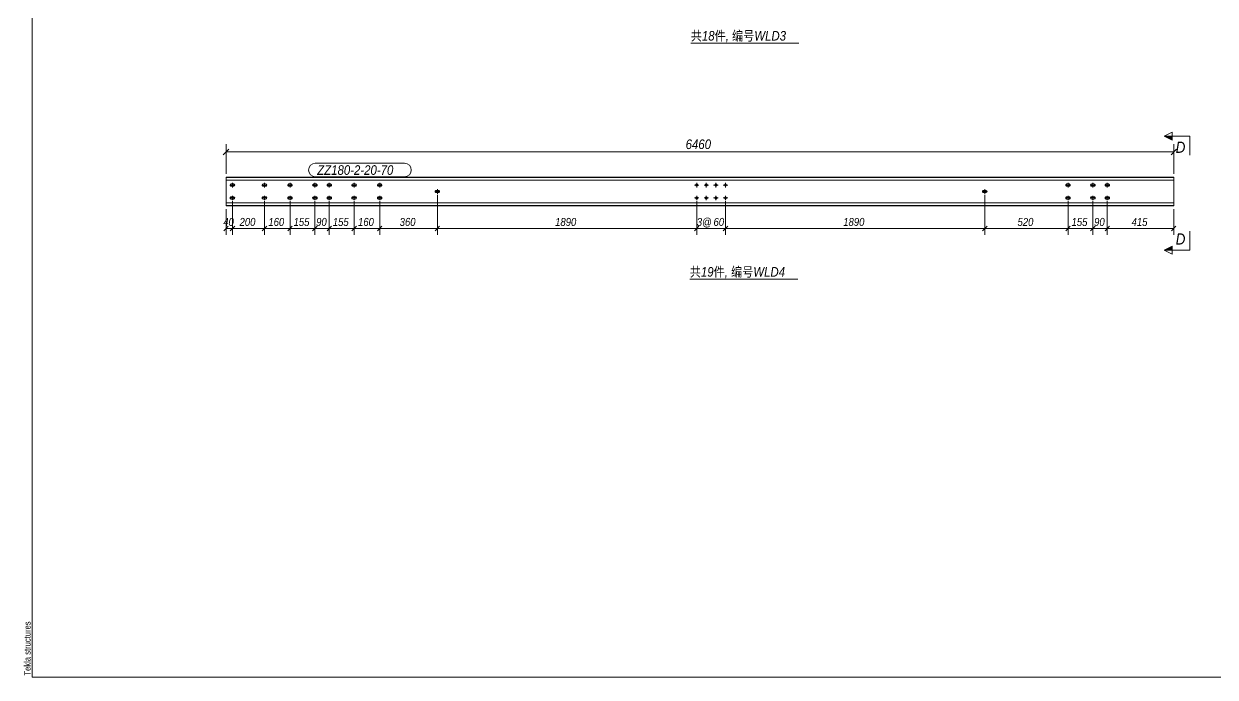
# Model space of a CAD drawing. Extents: x 857 to 4439, y -1249 to 4637.
# Drawn here: x 2055.2 to 2427.2, y 4227.2 to 4431.1 of the extents above; entities that cross this region are included whole.
import ezdxf

# ---------------------------------------------------------------- set-up
doc = ezdxf.new("R2010")
doc.units = 0
doc.header["$LTSCALE"] = 1000
doc.header["$MEASUREMENT"] = 0
doc.linetypes.add('XKITLINE00', pattern=[0])
doc.linetypes.add('XKITLINE02', pattern=[4, 2, -2])
for name, color, linetype, lineweight in [('Bolt', 7, 'Continuous', 0), ('DrawingSheet', 5, 'Continuous', 0), ('OtherObjectType', 1, 'Continuous', 0), ('Part', 2, 'Continuous', 0), ('PartMark', 3, 'Continuous', 0), ('Section', 6, 'Continuous', 0), ('Z-DIMENSIONS', 1, 'Continuous', 0)]:
    doc.layers.add(name, color=color, linetype=linetype, lineweight=lineweight)
doc.styles.add('Arial', font='arial.ttf')
doc.styles.add('Arial Italic', font='ariali.ttf')

# ---------------------------------------------------------------- blocks, each defined once
blk = doc.blocks.new('屋面檩条B区矮跨一')
at = {"layer": 'Section'}
for points in [[(360.98, 172.65), (358.48, 173.9), (360.98, 173.9)], [(360.98, 138.25), (358.48, 138.25), (360.98, 139.5)]]:
    blk.add_hatch(color=1, dxfattribs=at).paths.add_polyline_path(points, flags=17)
at = {"layer": 'Bolt', "color": 3, "linetype": 'XKITLINE00', "lineweight": 0}
for p, q in [((66.84, 158.58), (66.86, 158.71)), ((66.86, 158.44), (66.84, 158.58)), ((66.84, 158.58), (66.84, 158.58)), ((68.24, 158.58), (66.84, 158.58)), ((66.86, 158.71), (66.94, 158.83)), ((66.94, 158.33), (66.86, 158.44)), ((66.94, 158.83), (67.05, 158.9)), ((67.05, 158.25), (66.94, 158.33)), ((67.05, 158.9), (67.19, 158.93)), ((67.19, 158.23), (67.05, 158.25)), ((67.19, 158.93), (67.89, 158.93)), ((67.89, 158.23), (67.19, 158.23)), ((67.54, 157.88), (67.54, 159.28)), ((67.89, 158.93), (68.02, 158.9)), ((68.02, 158.25), (67.89, 158.23)), ((68.02, 158.9), (68.13, 158.83)), ((68.13, 158.33), (68.02, 158.25)), ((68.13, 158.83), (68.21, 158.71)), ((68.21, 158.44), (68.13, 158.33)), ((68.21, 158.71), (68.24, 158.58)), ((68.24, 158.58), (68.21, 158.44)), ((68.24, 158.58), (68.24, 158.58)), ((76.84, 158.58), (76.86, 158.71)), ((76.86, 158.44), (76.84, 158.58)), ((76.84, 158.58), (76.84, 158.58)), ((76.84, 158.58), (78.24, 158.58)), ((76.86, 158.71), (76.94, 158.83)), ((76.94, 158.33), (76.86, 158.44)), ((76.94, 158.83), (77.05, 158.9)), ((77.05, 158.25), (76.94, 158.33)), ((77.05, 158.9), (77.19, 158.93)), ((77.19, 158.23), (77.05, 158.25)), ((77.19, 158.93), (77.89, 158.93)), ((77.89, 158.23), (77.19, 158.23)), ((77.54, 159.28), (77.54, 157.88)), ((77.89, 158.93), (78.02, 158.9)), ((78.02, 158.25), (77.89, 158.23)), ((78.02, 158.9), (78.13, 158.83)), ((78.13, 158.33), (78.02, 158.25)), ((78.13, 158.83), (78.21, 158.71)), ((78.21, 158.44), (78.13, 158.33)), ((78.21, 158.71), (78.24, 158.58)), ((78.24, 158.58), (78.21, 158.44)), ((78.24, 158.58), (78.24, 158.58)), ((84.84, 158.58), (84.86, 158.71)), ((84.86, 158.44), (84.84, 158.58)), ((84.84, 158.58), (84.84, 158.58)), ((84.84, 158.58), (86.24, 158.58)), ((84.86, 158.71), (84.94, 158.83)), ((84.94, 158.33), (84.86, 158.44)), ((84.94, 158.83), (85.05, 158.9)), ((85.05, 158.25), (84.94, 158.33)), ((85.05, 158.9), (85.19, 158.93)), ((85.19, 158.23), (85.05, 158.25)), ((85.19, 158.93), (85.89, 158.93)), ((85.89, 158.23), (85.19, 158.23)), ((85.54, 159.28), (85.54, 157.88)), ((85.89, 158.93), (86.02, 158.9)), ((86.02, 158.25), (85.89, 158.23)), ((86.02, 158.9), (86.13, 158.83)), ((86.13, 158.33), (86.02, 158.25)), ((86.13, 158.83), (86.21, 158.71)), ((86.21, 158.44), (86.13, 158.33)), ((86.21, 158.71), (86.24, 158.58)), ((86.24, 158.58), (86.21, 158.44)), ((86.24, 158.58), (86.24, 158.58)), ((92.59, 158.58), (92.61, 158.71)), ((92.61, 158.44), (92.59, 158.58)), ((92.59, 158.58), (92.59, 158.58)), ((93.99, 158.58), (92.59, 158.58)), ((92.61, 158.71), (92.69, 158.82)), ((92.69, 158.33), (92.61, 158.44)), ((92.69, 158.82), (92.8, 158.9)), ((92.8, 158.25), (92.69, 158.33)), ((92.8, 158.9), (92.94, 158.93)), ((92.94, 158.23), (92.8, 158.25)), ((92.94, 158.93), (93.64, 158.93)), ((93.64, 158.23), (92.94, 158.23)), ((93.29, 157.88), (93.29, 159.28)), ((93.64, 158.93), (93.77, 158.9)), ((93.77, 158.25), (93.64, 158.23)), ((93.77, 158.9), (93.88, 158.82)), ((93.88, 158.33), (93.77, 158.25)), ((93.88, 158.82), (93.96, 158.71)), ((93.96, 158.44), (93.88, 158.33)), ((93.96, 158.71), (93.99, 158.58)), ((93.99, 158.58), (93.96, 158.44)), ((93.99, 158.58), (93.99, 158.58)), ((97.09, 158.58), (97.11, 158.71)), ((97.11, 158.44), (97.09, 158.58)), ((97.09, 158.58), (97.09, 158.58)), ((98.49, 158.58), (97.09, 158.58)), ((97.11, 158.71), (97.19, 158.82)), ((97.19, 158.33), (97.11, 158.44)), ((97.19, 158.82), (97.3, 158.9)), ((97.3, 158.25), (97.19, 158.33)), ((97.3, 158.9), (97.44, 158.93)), ((97.44, 158.23), (97.3, 158.25)), ((97.44, 158.93), (98.14, 158.93)), ((98.14, 158.23), (97.44, 158.23)), ((97.79, 157.88), (97.79, 159.28)), ((98.14, 158.93), (98.27, 158.9)), ((98.27, 158.25), (98.14, 158.23)), ((98.27, 158.9), (98.38, 158.82)), ((98.38, 158.33), (98.27, 158.25)), ((98.38, 158.82), (98.46, 158.71)), ((98.46, 158.44), (98.38, 158.33)), ((98.46, 158.71), (98.49, 158.58)), ((98.49, 158.58), (98.46, 158.44)), ((98.49, 158.58), (98.49, 158.58)), ((104.84, 158.58), (104.86, 158.71)), ((104.86, 158.44), (104.84, 158.58)), ((104.84, 158.58), (104.84, 158.58)), ((104.84, 158.58), (106.24, 158.58)), ((104.86, 158.71), (104.94, 158.83)), ((104.94, 158.33), (104.86, 158.44)), ((104.94, 158.83), (105.05, 158.9)), ((105.05, 158.25), (104.94, 158.33)), ((105.05, 158.9), (105.19, 158.93)), ((105.19, 158.23), (105.05, 158.25)), ((105.19, 158.93), (105.89, 158.93)), ((105.89, 158.23), (105.19, 158.23)), ((105.54, 159.28), (105.54, 157.88)), ((105.89, 158.93), (106.02, 158.9)), ((106.02, 158.25), (105.89, 158.23)), ((106.02, 158.9), (106.13, 158.83)), ((106.13, 158.33), (106.02, 158.25)), ((106.13, 158.83), (106.21, 158.71)), ((106.21, 158.44), (106.13, 158.33)), ((106.21, 158.71), (106.24, 158.58)), ((106.24, 158.58), (106.21, 158.44)), ((106.24, 158.58), (106.24, 158.58)), ((112.84, 158.58), (112.86, 158.71)), ((112.86, 158.44), (112.84, 158.58)), ((112.84, 158.58), (112.84, 158.58)), ((114.24, 158.58), (112.84, 158.58)), ((112.86, 158.71), (112.94, 158.83)), ((112.94, 158.33), (112.86, 158.44)), ((112.94, 158.83), (113.05, 158.9)), ((113.05, 158.25), (112.94, 158.33)), ((113.05, 158.9), (113.19, 158.93)), ((113.19, 158.23), (113.05, 158.25)), ((113.19, 158.93), (113.89, 158.93)), ((113.89, 158.23), (113.19, 158.23)), ((113.54, 157.88), (113.54, 159.28)), ((113.89, 158.93), (114.02, 158.9)), ((114.02, 158.25), (113.89, 158.23)), ((114.02, 158.9), (114.13, 158.83)), ((114.13, 158.33), (114.02, 158.25)), ((114.13, 158.83), (114.21, 158.71)), ((114.21, 158.44), (114.13, 158.33)), ((114.21, 158.71), (114.24, 158.58)), ((114.24, 158.58), (114.21, 158.44)), ((114.24, 158.58), (114.24, 158.58)), ((130.84, 156.58), (130.86, 156.71)), ((130.86, 156.44), (130.84, 156.58)), ((130.84, 156.58), (130.84, 156.58)), ((132.24, 156.58), (130.84, 156.58)), ((130.86, 156.71), (130.94, 156.83)), ((130.94, 156.33), (130.86, 156.44)), ((130.94, 156.83), (131.05, 156.9)), ((131.05, 156.25), (130.94, 156.33)), ((131.05, 156.9), (131.19, 156.93)), ((131.19, 156.23), (131.05, 156.25)), ((131.19, 156.93), (131.89, 156.93)), ((131.54, 155.88), (131.54, 157.28)), ((131.89, 156.93), (132.02, 156.9)), ((132.02, 156.25), (131.89, 156.23)), ((132.02, 156.9), (132.13, 156.83)), ((132.13, 156.33), (132.02, 156.25)), ((132.13, 156.83), (132.21, 156.71)), ((132.21, 156.44), (132.13, 156.33)), ((132.21, 156.71), (132.24, 156.58)), ((132.24, 156.58), (132.21, 156.44)), ((132.24, 156.58), (132.24, 156.58)), ((211.81, 158.58), (213.21, 158.58)), ((212.51, 157.88), (212.51, 159.28)), ((214.81, 158.58), (216.21, 158.58)), ((215.51, 157.88), (215.51, 159.28)), ((217.81, 158.58), (219.21, 158.58)), ((218.51, 157.88), (218.51, 159.28)), ((220.81, 158.58), (222.21, 158.58)), ((221.51, 157.88), (221.51, 159.28)), ((301.78, 156.58), (301.8, 156.71)), ((301.8, 156.44), (301.78, 156.58)), ((301.78, 156.58), (301.78, 156.58)), ((303.18, 156.58), (301.78, 156.58)), ((301.8, 156.71), (301.88, 156.83)), ((301.88, 156.33), (301.8, 156.44)), ((301.88, 156.83), (301.99, 156.9)), ((301.99, 156.25), (301.88, 156.33)), ((301.99, 156.9), (302.13, 156.93)), ((302.13, 156.23), (301.99, 156.25)), ((302.13, 156.93), (302.83, 156.93)), ((302.48, 155.88), (302.48, 157.28)), ((302.83, 156.93), (302.96, 156.9)), ((302.96, 156.25), (302.83, 156.23)), ((302.96, 156.9), (303.07, 156.83)), ((303.07, 156.33), (302.96, 156.25)), ((303.07, 156.83), (303.15, 156.71)), ((303.15, 156.44), (303.07, 156.33)), ((303.15, 156.71), (303.18, 156.58)), ((303.18, 156.58), (303.15, 156.44)), ((303.18, 156.58), (303.18, 156.58)), ((327.78, 158.58), (327.8, 158.71)), ((327.8, 158.44), (327.78, 158.58)), ((327.78, 158.58), (327.78, 158.58)), ((327.78, 158.58), (329.18, 158.58)), ((327.8, 158.71), (327.88, 158.82)), ((327.88, 158.33), (327.8, 158.44)), ((327.88, 158.82), (327.99, 158.9)), ((327.99, 158.25), (327.88, 158.33)), ((327.99, 158.9), (328.13, 158.93)), ((328.13, 158.23), (327.99, 158.25)), ((328.13, 158.93), (328.83, 158.93)), ((328.83, 158.23), (328.13, 158.23)), ((328.48, 159.28), (328.48, 157.88)), ((328.83, 158.93), (328.96, 158.9)), ((328.96, 158.25), (328.83, 158.23)), ((328.96, 158.9), (329.07, 158.82)), ((329.07, 158.33), (328.96, 158.25)), ((329.07, 158.82), (329.15, 158.71)), ((329.15, 158.44), (329.07, 158.33)), ((329.15, 158.71), (329.18, 158.58)), ((329.18, 158.58), (329.15, 158.44)), ((329.18, 158.58), (329.18, 158.58)), ((335.53, 158.58), (335.55, 158.71)), ((335.55, 158.44), (335.53, 158.58)), ((335.53, 158.58), (335.53, 158.58)), ((336.93, 158.58), (335.53, 158.58)), ((335.55, 158.71), (335.63, 158.82)), ((335.63, 158.33), (335.55, 158.44)), ((335.63, 158.82), (335.74, 158.9)), ((335.74, 158.25), (335.63, 158.33)), ((335.74, 158.9), (335.88, 158.93)), ((335.88, 158.23), (335.74, 158.25)), ((335.88, 158.93), (336.58, 158.93)), ((336.58, 158.23), (335.88, 158.23)), ((336.23, 157.88), (336.23, 159.28)), ((336.58, 158.93), (336.71, 158.9)), ((336.71, 158.25), (336.58, 158.23)), ((336.71, 158.9), (336.82, 158.82)), ((336.82, 158.33), (336.71, 158.25)), ((336.82, 158.82), (336.9, 158.71)), ((336.9, 158.44), (336.82, 158.33)), ((336.9, 158.71), (336.93, 158.58)), ((336.93, 158.58), (336.9, 158.44)), ((336.93, 158.58), (336.93, 158.58)), ((340.03, 158.58), (340.05, 158.71)), ((340.05, 158.44), (340.03, 158.58)), ((340.03, 158.58), (340.03, 158.58)), ((341.43, 158.58), (340.03, 158.58)), ((340.05, 158.71), (340.13, 158.82)), ((340.13, 158.33), (340.05, 158.44)), ((340.13, 158.82), (340.24, 158.9)), ((340.24, 158.25), (340.13, 158.33)), ((340.24, 158.9), (340.38, 158.93)), ((340.38, 158.23), (340.24, 158.25)), ((340.38, 158.93), (341.08, 158.93)), ((341.08, 158.23), (340.38, 158.23)), ((340.73, 157.88), (340.73, 159.28)), ((341.08, 158.93), (341.21, 158.9)), ((341.21, 158.25), (341.08, 158.23)), ((341.21, 158.9), (341.32, 158.82)), ((341.32, 158.33), (341.21, 158.25)), ((341.32, 158.82), (341.4, 158.71)), ((341.4, 158.44), (341.32, 158.33)), ((341.4, 158.71), (341.43, 158.58)), ((341.43, 158.58), (341.4, 158.44)), ((341.43, 158.58), (341.43, 158.58)), ((66.84, 154.58), (66.86, 154.71)), ((66.86, 154.44), (66.84, 154.58)), ((66.84, 154.58), (66.84, 154.58)), ((68.24, 154.58), (66.84, 154.58)), ((66.86, 154.71), (66.94, 154.83)), ((66.94, 154.33), (66.86, 154.44)), ((66.94, 154.83), (67.05, 154.9)), ((67.05, 154.25), (66.94, 154.33)), ((67.05, 154.9), (67.19, 154.93)), ((67.19, 154.23), (67.05, 154.25)), ((67.19, 154.93), (67.89, 154.93)), ((67.89, 154.23), (67.19, 154.23)), ((67.54, 153.88), (67.54, 155.28)), ((67.89, 154.93), (68.02, 154.9)), ((68.02, 154.25), (67.89, 154.23)), ((68.02, 154.9), (68.13, 154.83)), ((68.13, 154.33), (68.02, 154.25)), ((68.13, 154.83), (68.21, 154.71)), ((68.21, 154.44), (68.13, 154.33)), ((68.21, 154.71), (68.24, 154.58)), ((68.24, 154.58), (68.21, 154.44)), ((68.24, 154.58), (68.24, 154.58)), ((76.84, 154.58), (76.86, 154.71)), ((76.86, 154.44), (76.84, 154.58)), ((76.84, 154.58), (76.84, 154.58)), ((76.84, 154.58), (78.24, 154.58)), ((76.86, 154.71), (76.94, 154.83)), ((76.94, 154.33), (76.86, 154.44)), ((76.94, 154.83), (77.05, 154.9)), ((77.05, 154.25), (76.94, 154.33)), ((77.05, 154.9), (77.19, 154.93)), ((77.19, 154.23), (77.05, 154.25)), ((77.19, 154.93), (77.89, 154.93)), ((77.89, 154.23), (77.19, 154.23)), ((77.54, 155.28), (77.54, 153.88)), ((77.89, 154.93), (78.02, 154.9)), ((78.02, 154.25), (77.89, 154.23)), ((78.02, 154.9), (78.13, 154.83)), ((78.13, 154.33), (78.02, 154.25)), ((78.13, 154.83), (78.21, 154.71)), ((78.21, 154.44), (78.13, 154.33)), ((78.21, 154.71), (78.24, 154.58)), ((78.24, 154.58), (78.21, 154.44)), ((78.24, 154.58), (78.24, 154.58)), ((84.84, 154.58), (84.86, 154.71)), ((84.86, 154.44), (84.84, 154.58)), ((84.84, 154.58), (84.84, 154.58)), ((84.84, 154.58), (86.24, 154.58)), ((84.86, 154.71), (84.94, 154.83)), ((84.94, 154.33), (84.86, 154.44)), ((84.94, 154.83), (85.05, 154.9)), ((85.05, 154.25), (84.94, 154.33)), ((85.05, 154.9), (85.19, 154.93)), ((85.19, 154.23), (85.05, 154.25)), ((85.19, 154.93), (85.89, 154.93)), ((85.89, 154.23), (85.19, 154.23)), ((85.54, 155.28), (85.54, 153.88)), ((85.89, 154.93), (86.02, 154.9)), ((86.02, 154.25), (85.89, 154.23)), ((86.02, 154.9), (86.13, 154.83)), ((86.13, 154.33), (86.02, 154.25)), ((86.13, 154.83), (86.21, 154.71)), ((86.21, 154.44), (86.13, 154.33)), ((86.21, 154.71), (86.24, 154.58)), ((86.24, 154.58), (86.21, 154.44)), ((86.24, 154.58), (86.24, 154.58)), ((92.59, 154.58), (92.61, 154.71)), ((92.61, 154.44), (92.59, 154.58)), ((92.59, 154.58), (92.59, 154.58)), ((93.99, 154.58), (92.59, 154.58)), ((92.61, 154.71), (92.69, 154.82)), ((92.69, 154.33), (92.61, 154.44)), ((92.69, 154.82), (92.8, 154.9)), ((92.8, 154.25), (92.69, 154.33)), ((92.8, 154.9), (92.94, 154.93)), ((92.94, 154.23), (92.8, 154.25)), ((92.94, 154.93), (93.64, 154.93)), ((93.64, 154.23), (92.94, 154.23)), ((93.29, 153.88), (93.29, 155.28)), ((93.64, 154.93), (93.77, 154.9)), ((93.77, 154.25), (93.64, 154.23)), ((93.77, 154.9), (93.88, 154.82)), ((93.88, 154.33), (93.77, 154.25)), ((93.88, 154.82), (93.96, 154.71)), ((93.96, 154.44), (93.88, 154.33)), ((93.96, 154.71), (93.99, 154.58)), ((93.99, 154.58), (93.96, 154.44)), ((93.99, 154.58), (93.99, 154.58)), ((97.09, 154.58), (97.11, 154.71)), ((97.11, 154.44), (97.09, 154.58)), ((97.09, 154.58), (97.09, 154.58)), ((98.49, 154.58), (97.09, 154.58)), ((97.11, 154.71), (97.19, 154.82)), ((97.19, 154.33), (97.11, 154.44)), ((97.19, 154.82), (97.3, 154.9)), ((97.3, 154.25), (97.19, 154.33)), ((97.3, 154.9), (97.44, 154.93)), ((97.44, 154.23), (97.3, 154.25)), ((97.44, 154.93), (98.14, 154.93)), ((98.14, 154.23), (97.44, 154.23)), ((97.79, 153.88), (97.79, 155.28)), ((98.14, 154.93), (98.27, 154.9)), ((98.27, 154.25), (98.14, 154.23)), ((98.27, 154.9), (98.38, 154.82)), ((98.38, 154.33), (98.27, 154.25)), ((98.38, 154.82), (98.46, 154.71)), ((98.46, 154.44), (98.38, 154.33)), ((98.46, 154.71), (98.49, 154.58)), ((98.49, 154.58), (98.46, 154.44)), ((98.49, 154.58), (98.49, 154.58)), ((104.84, 154.58), (104.86, 154.71)), ((104.86, 154.44), (104.84, 154.58)), ((104.84, 154.58), (104.84, 154.58)), ((104.84, 154.58), (106.24, 154.58)), ((104.86, 154.71), (104.94, 154.83)), ((104.94, 154.33), (104.86, 154.44)), ((104.94, 154.83), (105.05, 154.9)), ((105.05, 154.25), (104.94, 154.33)), ((105.05, 154.9), (105.19, 154.93)), ((105.19, 154.23), (105.05, 154.25)), ((105.19, 154.93), (105.89, 154.93)), ((105.89, 154.23), (105.19, 154.23)), ((105.54, 155.28), (105.54, 153.88)), ((105.89, 154.93), (106.02, 154.9)), ((106.02, 154.25), (105.89, 154.23)), ((106.02, 154.9), (106.13, 154.83)), ((106.13, 154.33), (106.02, 154.25)), ((106.13, 154.83), (106.21, 154.71)), ((106.21, 154.44), (106.13, 154.33)), ((106.21, 154.71), (106.24, 154.58)), ((106.24, 154.58), (106.21, 154.44)), ((106.24, 154.58), (106.24, 154.58)), ((112.84, 154.58), (112.86, 154.71)), ((112.86, 154.44), (112.84, 154.58)), ((112.84, 154.58), (112.84, 154.58)), ((114.24, 154.58), (112.84, 154.58)), ((112.86, 154.71), (112.94, 154.83)), ((112.94, 154.33), (112.86, 154.44)), ((112.94, 154.83), (113.05, 154.9)), ((113.05, 154.25), (112.94, 154.33)), ((113.05, 154.9), (113.19, 154.93)), ((113.19, 154.23), (113.05, 154.25)), ((113.19, 154.93), (113.89, 154.93)), ((113.89, 154.23), (113.19, 154.23)), ((113.54, 153.88), (113.54, 155.28)), ((113.89, 154.93), (114.02, 154.9)), ((114.02, 154.25), (113.89, 154.23)), ((114.02, 154.9), (114.13, 154.83)), ((114.13, 154.33), (114.02, 154.25)), ((114.13, 154.83), (114.21, 154.71)), ((114.21, 154.44), (114.13, 154.33)), ((114.21, 154.71), (114.24, 154.58)), ((114.24, 154.58), (114.21, 154.44)), ((114.24, 154.58), (114.24, 154.58)), ((131.89, 156.23), (131.19, 156.23)), ((211.81, 154.58), (213.21, 154.58)), ((212.51, 153.88), (212.51, 155.28)), ((214.81, 154.58), (216.21, 154.58)), ((215.51, 153.88), (215.51, 155.28)), ((217.81, 154.58), (219.21, 154.58)), ((218.51, 153.88), (218.51, 155.28)), ((220.81, 154.58), (222.21, 154.58)), ((221.51, 153.88), (221.51, 155.28)), ((302.83, 156.23), (302.13, 156.23)), ((327.78, 154.58), (327.8, 154.71)), ((327.8, 154.44), (327.78, 154.58)), ((327.78, 154.58), (327.78, 154.58)), ((327.78, 154.58), (329.18, 154.58)), ((327.8, 154.71), (327.88, 154.82)), ((327.88, 154.33), (327.8, 154.44)), ((327.88, 154.82), (327.99, 154.9)), ((327.99, 154.25), (327.88, 154.33)), ((327.99, 154.9), (328.13, 154.93)), ((328.13, 154.23), (327.99, 154.25)), ((328.13, 154.93), (328.83, 154.93)), ((328.83, 154.23), (328.13, 154.23)), ((328.48, 155.28), (328.48, 153.88)), ((328.83, 154.93), (328.96, 154.9)), ((328.96, 154.25), (328.83, 154.23)), ((328.96, 154.9), (329.07, 154.82)), ((329.07, 154.33), (328.96, 154.25)), ((329.07, 154.82), (329.15, 154.71)), ((329.15, 154.44), (329.07, 154.33)), ((329.15, 154.71), (329.18, 154.58)), ((329.18, 154.58), (329.15, 154.44)), ((329.18, 154.58), (329.18, 154.58)), ((335.53, 154.58), (335.55, 154.71)), ((335.55, 154.44), (335.53, 154.58)), ((335.53, 154.58), (335.53, 154.58)), ((336.93, 154.58), (335.53, 154.58)), ((335.55, 154.71), (335.63, 154.82)), ((335.63, 154.33), (335.55, 154.44)), ((335.63, 154.82), (335.74, 154.9)), ((335.74, 154.25), (335.63, 154.33)), ((335.74, 154.9), (335.88, 154.93)), ((335.88, 154.23), (335.74, 154.25)), ((335.88, 154.93), (336.58, 154.93)), ((336.58, 154.23), (335.88, 154.23)), ((336.23, 153.88), (336.23, 155.28)), ((336.58, 154.93), (336.71, 154.9)), ((336.71, 154.25), (336.58, 154.23)), ((336.71, 154.9), (336.82, 154.82)), ((336.82, 154.33), (336.71, 154.25)), ((336.82, 154.82), (336.9, 154.71)), ((336.9, 154.44), (336.82, 154.33)), ((336.9, 154.71), (336.93, 154.58)), ((336.93, 154.58), (336.9, 154.44)), ((336.93, 154.58), (336.93, 154.58)), ((340.03, 154.58), (340.05, 154.71)), ((340.05, 154.44), (340.03, 154.58)), ((340.03, 154.58), (340.03, 154.58)), ((341.43, 154.58), (340.03, 154.58)), ((340.05, 154.71), (340.13, 154.82)), ((340.13, 154.33), (340.05, 154.44)), ((340.13, 154.82), (340.24, 154.9)), ((340.24, 154.25), (340.13, 154.33)), ((340.24, 154.9), (340.38, 154.93)), ((340.38, 154.23), (340.24, 154.25)), ((340.38, 154.93), (341.08, 154.93)), ((341.08, 154.23), (340.38, 154.23)), ((340.73, 153.88), (340.73, 155.28)), ((341.08, 154.93), (341.21, 154.9)), ((341.21, 154.25), (341.08, 154.23)), ((341.21, 154.9), (341.32, 154.82)), ((341.32, 154.33), (341.21, 154.25)), ((341.32, 154.82), (341.4, 154.71)), ((341.4, 154.44), (341.32, 154.33)), ((341.4, 154.71), (341.43, 154.58)), ((341.43, 154.58), (341.4, 154.44)), ((341.43, 154.58), (341.43, 154.58))]:
    blk.add_line(p, q, dxfattribs=at)
for centre in [(212.51, 158.58), (215.51, 158.58), (218.51, 158.58), (221.51, 158.58), (212.51, 154.58), (215.51, 154.58), (218.51, 154.58), (221.51, 154.58)]:
    blk.add_circle(centre, 0.35, dxfattribs=at)
at = {"layer": 'DrawingSheet', "color": 5, "linetype": 'XKITLINE00', "lineweight": 0}
for p, q in [((5, 415), (5, 5)), ((5, 5), (589, 5))]:
    blk.add_line(p, q, dxfattribs=at)
at = {"layer": 'OtherObjectType', "color": 6, "linetype": 'XKITLINE00', "lineweight": 0}
for p, q in [((210.66, 202.93), (244.45, 202.93)), ((210.35, 129.25), (244.13, 129.25))]:
    blk.add_line(p, q, dxfattribs=at)
at = {"layer": 'Part', "color": 2, "linetype": 'XKITLINE00', "lineweight": 0}
for p, q in [((172.06, 161.08), (65.54, 161.08)), ((65.54, 161.08), (65.54, 152.08)), ((261.86, 161.08), (172.16, 161.08)), ((361.48, 161.08), (261.96, 161.08)), ((361.48, 152.08), (361.48, 161.08)), ((172.06, 153.08), (65.54, 153.08)), ((261.86, 153.08), (172.16, 153.08)), ((361.48, 153.08), (261.96, 153.08)), ((65.54, 152.08), (172.06, 152.08)), ((172.16, 152.08), (261.86, 152.08)), ((261.96, 152.08), (361.48, 152.08))]:
    blk.add_line(p, q, dxfattribs=at)
at = {"layer": 'Part', "color": 7, "linetype": 'XKITLINE02', "lineweight": 0}
for p, q in [((172.06, 160.98), (65.54, 160.98)), ((172.06, 160.08), (65.54, 160.08)), ((261.86, 160.98), (172.16, 160.98)), ((261.86, 160.08), (172.16, 160.08)), ((361.48, 160.98), (261.96, 160.98)), ((361.48, 160.08), (261.96, 160.08)), ((172.06, 152.18), (65.54, 152.18)), ((261.86, 152.18), (172.16, 152.18)), ((361.48, 152.18), (261.96, 152.18))]:
    blk.add_line(p, q, dxfattribs=at)
at = {"layer": 'PartMark', "color": 1, "linetype": 'XKITLINE00', "lineweight": 0}
for p, q in [((93.42, 165.38), (121.3, 165.38)), ((93.42, 161.18), (121.3, 161.18))]:
    blk.add_line(p, q, dxfattribs=at)
for centre, start, end in [((93.42, 163.28), 90, 270), ((121.3, 163.28), 270, 90)]:
    blk.add_arc(centre, 2.1, start, end, dxfattribs=at)
at = {"layer": 'Section', "color": 1, "linetype": 'XKITLINE00', "lineweight": 0}
for p, q in [((358.48, 173.9), (360.98, 175.15)), ((360.98, 172.65), (360.98, 175.15)), ((358.48, 173.9), (360.98, 172.65)), ((366.48, 173.9), (358.48, 173.9)), ((366.48, 173.9), (366.48, 167.9)), ((366.48, 138.25), (366.48, 144.25)), ((358.48, 138.25), (360.98, 139.5)), ((360.98, 137), (358.48, 138.25)), ((366.48, 138.25), (358.48, 138.25)), ((360.98, 139.5), (360.98, 137))]:
    blk.add_line(p, q, dxfattribs=at)
at = {"layer": 'Z-DIMENSIONS', "color": 4, "linetype": 'XKITLINE00', "lineweight": 0}
for p, q in [((65.54, 162.08), (65.54, 171.33)), ((361.48, 162.08), (361.48, 171.33)), ((66.39, 169.78), (64.69, 168.08)), ((65.54, 168.93), (361.48, 168.93)), ((362.33, 169.78), (360.63, 168.08)), ((67.54, 153.58), (67.54, 143.03)), ((67.54, 153.58), (67.54, 143.03)), ((77.54, 153.58), (77.54, 143.03)), ((77.54, 153.58), (77.54, 143.03)), ((85.54, 153.58), (85.54, 143.03)), ((85.54, 153.58), (85.54, 143.03)), ((93.29, 153.58), (93.29, 143.03)), ((93.29, 153.58), (93.29, 143.03)), ((97.79, 153.58), (97.79, 143.03)), ((97.79, 153.58), (97.79, 143.03)), ((105.54, 153.58), (105.54, 143.03)), ((105.54, 153.58), (105.54, 143.03)), ((113.54, 153.58), (113.54, 143.03)), ((113.54, 153.58), (113.54, 143.03)), ((131.54, 155.58), (131.54, 143.03)), ((131.54, 155.58), (131.54, 143.03)), ((212.51, 153.58), (212.51, 143.03)), ((212.51, 153.58), (212.51, 143.03)), ((221.51, 153.58), (221.51, 145.03)), ((221.51, 153.58), (221.51, 143.03)), ((302.48, 155.58), (302.48, 143.03)), ((302.48, 155.58), (302.48, 143.03)), ((328.48, 153.58), (328.48, 143.03)), ((328.48, 153.58), (328.48, 143.03)), ((336.23, 153.58), (336.23, 143.03)), ((336.23, 153.58), (336.23, 143.03)), ((340.73, 153.58), (340.73, 143.03)), ((340.73, 153.58), (340.73, 143.03)), ((65.54, 151.08), (65.54, 143.03)), ((361.48, 151.08), (361.48, 143.03)), ((66.24, 145.73), (64.83, 144.32)), ((68.24, 145.73), (66.83, 144.32)), ((68.24, 145.73), (66.83, 144.32)), ((78.24, 145.73), (76.83, 144.32)), ((78.24, 145.73), (76.83, 144.32)), ((86.24, 145.73), (84.83, 144.32)), ((86.24, 145.73), (84.83, 144.32)), ((93.99, 145.73), (92.58, 144.32)), ((93.99, 145.73), (92.58, 144.32)), ((98.49, 145.73), (97.08, 144.32)), ((98.49, 145.73), (97.08, 144.32)), ((106.24, 145.73), (104.83, 144.32)), ((106.24, 145.73), (104.83, 144.32)), ((114.24, 145.73), (112.83, 144.32)), ((114.24, 145.73), (112.83, 144.32)), ((132.24, 145.73), (130.83, 144.32)), ((132.24, 145.73), (130.83, 144.32)), ((213.21, 145.73), (211.8, 144.32)), ((213.21, 145.73), (211.8, 144.32)), ((222.21, 145.73), (220.8, 144.32)), ((222.21, 145.73), (220.8, 144.32)), ((303.18, 145.73), (301.77, 144.32)), ((303.18, 145.73), (301.77, 144.32)), ((329.18, 145.73), (327.77, 144.32)), ((329.18, 145.73), (327.77, 144.32)), ((336.93, 145.73), (335.52, 144.32)), ((336.93, 145.73), (335.52, 144.32)), ((341.43, 145.73), (340.02, 144.32)), ((341.43, 145.73), (340.02, 144.32)), ((362.18, 145.73), (360.77, 144.32)), ((65.54, 145.03), (67.54, 145.03)), ((67.54, 145.03), (77.54, 145.03)), ((77.54, 145.03), (85.54, 145.03)), ((85.54, 145.03), (93.29, 145.03)), ((93.29, 145.03), (97.79, 145.03)), ((97.79, 145.03), (105.54, 145.03)), ((105.54, 145.03), (113.54, 145.03)), ((113.54, 145.03), (131.54, 145.03)), ((131.54, 145.03), (212.51, 145.03)), ((212.51, 145.03), (215.51, 145.03)), ((215.51, 145.03), (218.51, 145.03)), ((218.51, 145.03), (221.51, 145.03)), ((221.51, 145.03), (302.48, 145.03)), ((302.48, 145.03), (328.48, 145.03)), ((328.48, 145.03), (336.23, 145.03)), ((336.23, 145.03), (340.73, 145.03)), ((340.73, 145.03), (361.48, 145.03))]:
    blk.add_line(p, q, dxfattribs=at)
at = {"layer": 'Z-DIMENSIONS', "color": 3}
for p in [(65.54, 168.93), (361.48, 168.93), (65.54, 145.03), (67.54, 145.03), (67.54, 145.03), (77.54, 145.03), (77.54, 145.03), (85.54, 145.03), (85.54, 145.03), (93.29, 145.03), (93.29, 145.03), (97.79, 145.03), (97.79, 145.03), (105.54, 145.03), (105.54, 145.03), (113.54, 145.03), (113.54, 145.03), (131.54, 145.03), (131.54, 145.03), (212.51, 145.03), (212.51, 145.03), (221.51, 145.03), (302.48, 145.03), (302.48, 145.03), (328.48, 145.03), (328.48, 145.03), (336.23, 145.03), (336.23, 145.03), (340.73, 145.03), (340.73, 145.03), (361.48, 145.03)]:
    blk.add_point(p, dxfattribs=at)
at = {"layer": 'Z-DIMENSIONS', "color": 4}
blk.add_point((221.51, 145.03), dxfattribs=at)
at = {"layer": 'DrawingSheet', "color": 5, "style": 'Arial', "width": 0.85}
blk.add_text('Tekla structures', height=2, rotation=90, dxfattribs=at).set_placement((4.5, 5.5))
at = {"layer": 'OtherObjectType', "color": 6, "style": 'Arial Italic', "width": 0.85}
for s, p in [('共18件, 编号WLD3', (210.66, 203.68)), ('共19件, 编号WLD4', (210.35, 130))]:
    blk.add_text(s, height=3, dxfattribs=at).set_placement(p)
at = {"layer": 'PartMark', "color": 7, "style": 'Arial Italic', "width": 0.85}
blk.add_text('ZZ180-2-20-70', height=3, dxfattribs=at).set_placement((94.02, 161.78))
at = {"layer": 'Section', "color": 3, "style": 'Arial Italic', "width": 0.85}
for p in [(362.11, 168.65), (362.11, 140)]:
    blk.add_text('D', height=3.5, dxfattribs=at).set_placement(p)
at = {"layer": 'Z-DIMENSIONS', "color": 3, "style": 'Arial Italic', "width": 0.85}
for s, height, p in [('6460', 3, (209.06, 169.83)), ('40', 2.5, (64.68, 145.83)), ('200', 2.5, (69.76, 145.83)), ('160', 2.5, (78.76, 145.83)), ('155', 2.5, (86.63, 145.83)), ('90', 2.5, (93.68, 145.83)), ('155', 2.5, (98.88, 145.83)), ('160', 2.5, (106.76, 145.83)), ('360', 2.5, (119.76, 145.83)), ('1890', 2.5, (168.31, 145.83)), ('3@', 2.5, (212.53, 145.83)), ('60', 2.5, (217.77, 145.83)), ('1890', 2.5, (258.28, 145.83)), ('520', 2.5, (312.7, 145.83)), ('155', 2.5, (329.57, 145.83)), ('90', 2.5, (336.62, 145.83)), ('415', 2.5, (348.32, 145.83))]:
    blk.add_text(s, height=height, dxfattribs=at).set_placement(p)

msp = doc.modelspace()

# ---------------------------------------------------------------- block references
msp.add_blockref('屋面檩条B区矮跨一', (2052.82, 4222.21))

doc.saveas('drawing.dxf')
